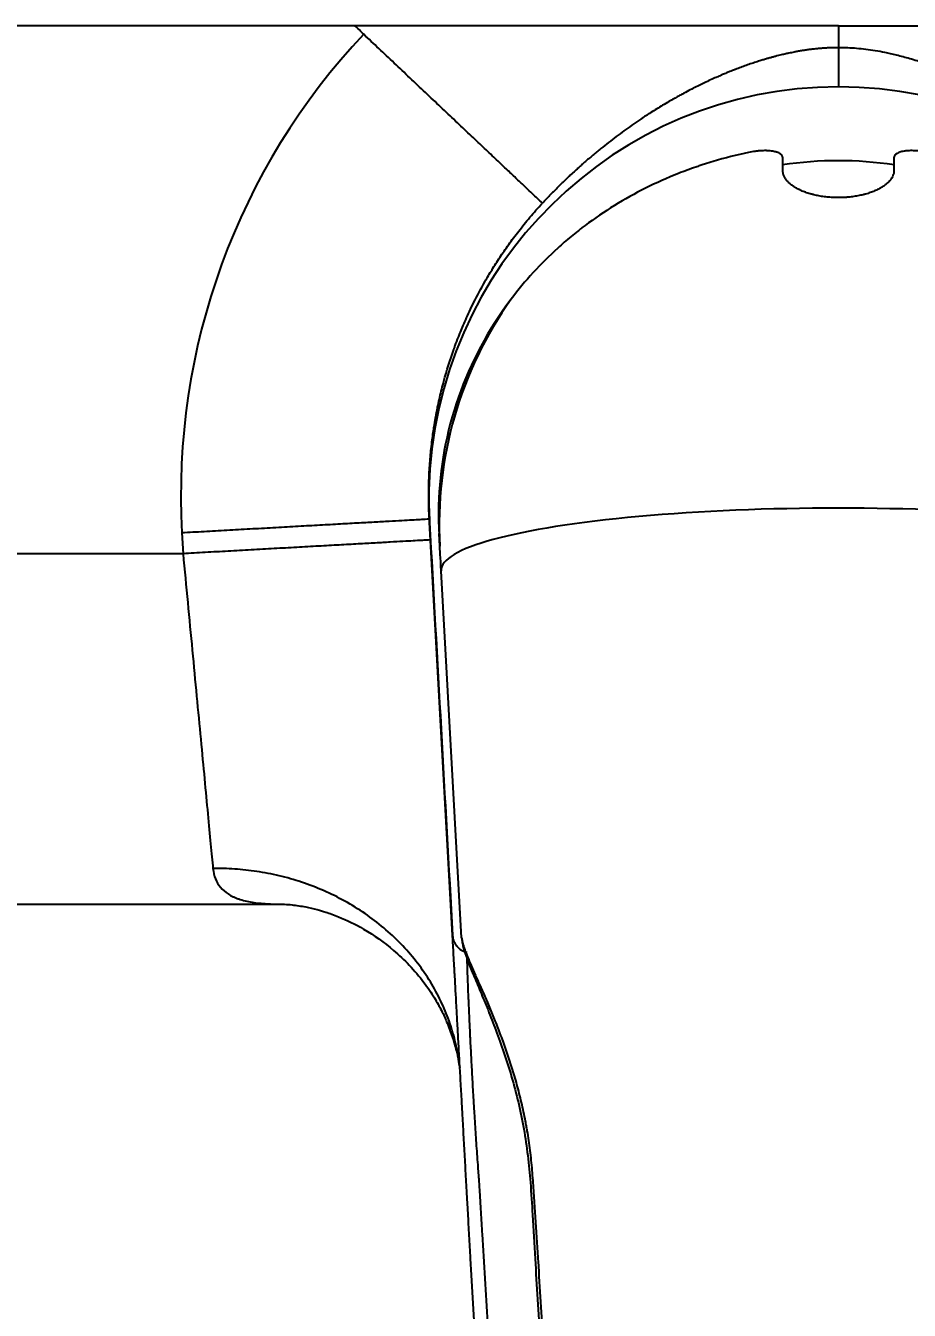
# Model space of a CAD drawing. Extents: x 0 to 1128, y 0 to 827.
# Drawn here: x 226 to 277.7, y 590.9 to 666.1 of the extents above; entities that cross this region are included whole.
import ezdxf

# ---------------------------------------------------------------- set-up
doc = ezdxf.new("R2010")
doc.units = 0
doc.header["$LTSCALE"] = 10
doc.header["$MEASUREMENT"] = 0
doc.header["$PDMODE"] = 3
doc.header["$PDSIZE"] = -10
doc.layers.get('0').update_dxf_attribs({"linetype": 'CONTINUOUS'})
doc.layers.get('DEFPOINTS').update_dxf_attribs({"linetype": 'CONTINUOUS'})
doc.layers.add('1', color=7, linetype='CONTINUOUS')
doc.styles.add('Daelim Dimension', font='')
doc.styles.get('Daelim Dimension').set_extended_font_data('나눔고딕')
doc.dimstyles.new('DEFAULT', dxfattribs={"dimscale": 2, "dimtxt": 2, "dimasz": 2, "dimexe": 0, "dimexo": 2, "dimgap": 1, "dimtad": 1, "dimdec": 1, "dimzin": 9, "dimdsep": 46, "dimtxsty": 'Daelim Dimension', "dimcen": 0.5, "dimclrd": 252, "dimclre": 252, "dimclrt": 3, "dimadec": 1, "dimazin": 0, "dimtfac": 1, "dimtdec": 1, "dimtix": 1, "dimtmove": 0, "dimatfit": 3, "dimfxl": 1, "dimtolj": 1, "dimtzin": 1, "dimlwd": 9, "dimlwe": 9, "dimarcsym": 0})

# ---------------------------------------------------------------- blocks, each defined once
blk = doc.blocks.new('*D23')
at = {"color": 5, "lineweight": 9, "ltscale": 0.5, "transparency": 16777216}
for p, q in [((183.975, 666.122), (150.883, 666.122)), ((150.883, 519.777), (150.883, 662.122)), ((269.569, 515.777), (150.883, 515.777))]:
    blk.add_line(p, q, dxfattribs=at)
at = {"color": 5, "ltscale": 0.5, "transparency": 16777216}
for points in [[(150.216, 662.122), (151.55, 662.122), (150.883, 666.122)], [(150.216, 519.777), (151.55, 519.777), (150.883, 515.777)]]:
    blk.add_solid(points, dxfattribs=at)
at = {"layer": 'DEFPOINTS', "color": 0, "ltscale": 0.5, "transparency": 16777216}
for p in [(150.883, 666.122), (187.975, 666.122), (273.569, 515.777)]:
    blk.add_point(p, dxfattribs=at)
at = {"color": 7, "lineweight": -3, "ltscale": 0.5, "transparency": 16777216, "insert": (143.454, 590.95), "char_height": 10, "attachment_point": 5, "rotation": 90, "style": 'Daelim Dimension'}
blk.add_mtext('\\A1;150', dxfattribs=at)

msp = doc.modelspace()

# ---------------------------------------------------------------- linework, layer by layer
at = {"layer": '1', "color": 7, "linetype": 'Continuous', "lineweight": -3}
for p, q in [((245.291, 666.122), (208.553, 666.122)), ((250.998, 612.896), (249.652, 637.059)), ((235.164, 636.439), (235.231, 635.224)), ((250.253, 635.672), (250.212, 636.406)), ((235.231, 635.224), (211.256, 635.224)), ((251.529, 612.751), (250.333, 634.23)), ((211.256, 614.722), (240.78, 614.722))]:
    msp.add_line(p, q, dxfattribs=at)
for centre, major_axis, ratio, start_param, end_param in [((273.559, 638.637), (0, 38.988), 0.986355, 0.806361, 1.627209), ((273.559, 638.41), (0, 24.135), 0.992104, 6.282752, 7.831908), ((273.579, 638.41), (0, 24.135), 0.992104, 4.734463, 6.283618), ((273.569, 636.233), (-22, 0), 0.999391, 4.563654, 4.861271), ((273.57, 636.935), (23.353, 0), 0.986356, 2.532147, 3.196479), ((273.57, 637.569), (23.392, 0), 0.934234, 2.529772, 3.119713), ((273.57, 634.262), (23.238, 0), 0.156112, 6.27449, 9.433473), ((250.65, 637.114), (0.998, 0.056), 0.035634, 3.141593, 3.153186), ((249.697, 654.232), (-70.453, 1264.854), 0.000789, 1.584331, 1.60344), ((251.996, 612.951), (0.998, 0.056), 0.035634, 3.141593, 3.172295), ((251.996, 612.951), (-0.998, -0.056), 0.951271, 0, 0.090082), ((251.996, 612.95), (0.999, 0), 0.999391, 3.197227, 3.281907)]:
    msp.add_ellipse(centre, major_axis=major_axis, ratio=ratio, start_param=start_param, end_param=end_param, dxfattribs=at)
for points, knots in [([(273.569, 666.122), (272.98, 666.122), (272.391, 666.122), (271.212, 666.122), (270.623, 666.122), (268.855, 666.122), (267.677, 666.122), (265.32, 666.122), (264.142, 666.122), (261.785, 666.122), (260.607, 666.122), (258.251, 666.122), (257.072, 666.122), (254.716, 666.122), (253.538, 666.122), (251.181, 666.122), (250.003, 666.122), (248.236, 666.122), (247.058, 666.122), (245.88, 666.122), (245.291, 666.122)], [0, 0, 0, 0, 0.0625, 0.0625, 0.125, 0.125, 0.25, 0.25, 0.375, 0.375, 0.5, 0.5, 0.625, 0.625, 0.75, 0.75, 0.875, 0.875, 0.9375, 1, 1, 1, 1]), ([(273.569, 666.122), (273.569, 666.103), (273.569, 666.084), (273.569, 666.047), (273.569, 665.991), (273.569, 665.937), (273.569, 665.83), (273.569, 665.762), (273.569, 665.631), (273.569, 665.568), (273.569, 665.449), (273.569, 665.392), (273.569, 665.231), (273.569, 665.135), (273.569, 664.967), (273.569, 664.895), (273.569, 664.835)], [0, 0, 0, 0, 0.03125, 0.03125, 0.0625, 0.125, 0.125, 0.25, 0.25, 0.375, 0.375, 0.5, 0.5, 0.75, 0.75, 1, 1, 1, 1]), ([(273.569, 666.122), (274.158, 666.122), (274.747, 666.122), (275.926, 666.122), (276.515, 666.122), (278.283, 666.122), (279.461, 666.122), (281.818, 666.122), (282.996, 666.122), (285.353, 666.122), (286.531, 666.122), (288.887, 666.122), (290.066, 666.122), (292.422, 666.122), (293.6, 666.122), (295.957, 666.122), (297.135, 666.122), (298.902, 666.122), (300.08, 666.122), (301.258, 666.122), (301.847, 666.122)], [0, 0, 0, 0, 0.0625, 0.0625, 0.125, 0.125, 0.25, 0.25, 0.375, 0.375, 0.5, 0.5, 0.625, 0.625, 0.75, 0.75, 0.875, 0.875, 0.9375, 1, 1, 1, 1]), ([(256.256, 655.734), (256.221, 655.768), (256.172, 655.814), (256.049, 655.93), (255.974, 656.001), (255.796, 656.17), (255.693, 656.267), (255.458, 656.489), (255.326, 656.614), (255.034, 656.891), (254.873, 657.042), (254.524, 657.372), (254.336, 657.55), (253.933, 657.932), (253.718, 658.135), (253.265, 658.563), (253.026, 658.789), (252.528, 659.26), (252.269, 659.505), (251.733, 660.012), (251.456, 660.274), (250.89, 660.81), (250.6, 661.084), (250.011, 661.641), (249.712, 661.924), (249.109, 662.494), (248.805, 662.782), (248.197, 663.357), (247.892, 663.645), (247.286, 664.218), (246.985, 664.504), (246.388, 665.068), (246.093, 665.347), (245.802, 665.622)], [0, 0, 0, 0, 0.0625, 0.0625, 0.125, 0.125, 0.1875, 0.1875, 0.25, 0.25, 0.3125, 0.3125, 0.375, 0.375, 0.4375, 0.4375, 0.5, 0.5, 0.5625, 0.5625, 0.625, 0.625, 0.6875, 0.6875, 0.75, 0.75, 0.8125, 0.8125, 0.875, 0.875, 0.9375, 0.9375, 1, 1, 1, 1]), ([(273.569, 664.835), (273.558, 664.835), (273.536, 664.835), (273.503, 664.835), (273.47, 664.835), (273.436, 664.834), (273.403, 664.834), (273.369, 664.833), (273.336, 664.833), (273.302, 664.832), (273.268, 664.831), (273.234, 664.83), (273.2, 664.829), (273.165, 664.828), (273.131, 664.827), (273.097, 664.826), (273.062, 664.825), (273.027, 664.823), (272.993, 664.822), (272.958, 664.82), (272.923, 664.818), (272.888, 664.816), (272.852, 664.814), (272.817, 664.812), (272.782, 664.81), (272.746, 664.808), (272.711, 664.805), (272.675, 664.803), (272.639, 664.8), (272.603, 664.797), (272.567, 664.795), (272.531, 664.792), (272.495, 664.789), (272.459, 664.785), (272.422, 664.782), (272.386, 664.779), (272.279, 664.769), (272.104, 664.75), (271.866, 664.721), (271.636, 664.688), (271.41, 664.653), (271.195, 664.616), (270.998, 664.579), (270.828, 664.545), (270.684, 664.515), (270.555, 664.487), (270.427, 664.458), (270.288, 664.426), (270.136, 664.389), (269.972, 664.348), (269.795, 664.301), (269.607, 664.25), (269.407, 664.193), (269.196, 664.131), (268.998, 664.07), (268.817, 664.013), (268.657, 663.961), (268.498, 663.908), (268.34, 663.854), (268.182, 663.798), (268.024, 663.742), (267.867, 663.684), (267.711, 663.626), (267.585, 663.578), (267.476, 663.535), (267.367, 663.492), (267.214, 663.432), (267.017, 663.352), (266.777, 663.251), (266.495, 663.129), (266.17, 662.984), (265.835, 662.829), (265.499, 662.667), (265.166, 662.501), (264.812, 662.318), (264.529, 662.168), (264.304, 662.045), (264.119, 661.943), (263.869, 661.802), (263.553, 661.62), (263.097, 661.348), (262.554, 661.01), (261.985, 660.636), (261.487, 660.295), (261.029, 659.968), (260.575, 659.633), (260.125, 659.288), (259.747, 658.988), (259.44, 658.736), (259.2, 658.537), (258.962, 658.334), (258.777, 658.174), (258.629, 658.044), (258.499, 657.93), (258.321, 657.77), (258.095, 657.564), (257.903, 657.386), (257.761, 657.251), (257.683, 657.178), (257.606, 657.104), (257.529, 657.03), (257.452, 656.956), (257.375, 656.881), (257.299, 656.806), (257.223, 656.731), (257.147, 656.656), (257.071, 656.58), (256.996, 656.504), (256.921, 656.428), (256.846, 656.352), (256.771, 656.276), (256.697, 656.199), (256.623, 656.122), (256.549, 656.045), (256.475, 655.968), (256.402, 655.89), (256.329, 655.812), (256.281, 655.76), (256.256, 655.734)], [0, 0, 0, 0, 0.00148, 0.002965, 0.004455, 0.005951, 0.007452, 0.008959, 0.010471, 0.011989, 0.013513, 0.015043, 0.016578, 0.01812, 0.019668, 0.021222, 0.022782, 0.024348, 0.025921, 0.0275, 0.029086, 0.030679, 0.032278, 0.033884, 0.035496, 0.037116, 0.038742, 0.040376, 0.042016, 0.043664, 0.045319, 0.046981, 0.04865, 0.050327, 0.052011, 0.053702, 0.055401, 0.066942, 0.078244, 0.089302, 0.100105, 0.111263, 0.121175, 0.129814, 0.137163, 0.143208, 0.1498, 0.157094, 0.165097, 0.173813, 0.183246, 0.1934, 0.204276, 0.215873, 0.228186, 0.237103, 0.246023, 0.25495, 0.263886, 0.272832, 0.281788, 0.290752, 0.299725, 0.308707, 0.312429, 0.318709, 0.327549, 0.338954, 0.352928, 0.369474, 0.388595, 0.410289, 0.428781, 0.448637, 0.469849, 0.492409, 0.4995, 0.510596, 0.525682, 0.544732, 0.567713, 0.608492, 0.643482, 0.671745, 0.699824, 0.727707, 0.755387, 0.782909, 0.797809, 0.812668, 0.82748, 0.842242, 0.847257, 0.855366, 0.86655, 0.880781, 0.898022, 0.902944, 0.907859, 0.912767, 0.917669, 0.922563, 0.927451, 0.932333, 0.937207, 0.942075, 0.946936, 0.951791, 0.956639, 0.961481, 0.966317, 0.971146, 0.97597, 0.980787, 0.985599, 0.990404, 0.995205, 1, 1, 1, 1]), ([(290.882, 655.734), (290.87, 655.746), (290.847, 655.771), (290.813, 655.808), (290.778, 655.845), (290.743, 655.883), (290.708, 655.92), (290.673, 655.957), (290.637, 655.994), (290.602, 656.031), (290.566, 656.069), (290.531, 656.106), (290.495, 656.144), (290.459, 656.181), (290.423, 656.218), (290.386, 656.256), (290.35, 656.293), (290.313, 656.331), (290.277, 656.368), (290.24, 656.406), (290.203, 656.443), (290.166, 656.481), (290.128, 656.519), (290.091, 656.556), (290.053, 656.594), (290.016, 656.632), (289.978, 656.669), (289.94, 656.707), (289.902, 656.745), (289.864, 656.783), (289.825, 656.82), (289.787, 656.858), (289.748, 656.896), (289.709, 656.934), (289.67, 656.972), (289.631, 657.009), (289.592, 657.047), (289.552, 657.085), (289.513, 657.123), (289.473, 657.161), (289.433, 657.199), (289.393, 657.237), (289.353, 657.275), (289.313, 657.313), (289.273, 657.351), (289.232, 657.389), (289.191, 657.427), (289.15, 657.465), (289.109, 657.503), (289.068, 657.541), (289.027, 657.579), (288.986, 657.617), (288.944, 657.655), (288.902, 657.693), (288.86, 657.731), (288.818, 657.769), (288.776, 657.807), (288.734, 657.845), (288.691, 657.883), (288.649, 657.921), (288.606, 657.959), (288.563, 657.997), (288.52, 658.035), (288.477, 658.073), (288.433, 658.111), (288.39, 658.149), (288.346, 658.187), (288.302, 658.225), (288.258, 658.263), (288.214, 658.301), (288.17, 658.339), (288.126, 658.377), (288.081, 658.415), (288.036, 658.453), (287.991, 658.491), (287.946, 658.529), (287.901, 658.567), (287.856, 658.605), (287.81, 658.643), (287.765, 658.681), (287.719, 658.719), (287.673, 658.757), (287.627, 658.794), (287.581, 658.832), (287.534, 658.87), (287.488, 658.908), (287.441, 658.946), (287.394, 658.983), (287.347, 659.021), (287.3, 659.059), (287.253, 659.097), (287.205, 659.134), (287.158, 659.172), (287.11, 659.21), (287.062, 659.247), (287.014, 659.285), (286.966, 659.322), (286.82, 659.436), (286.571, 659.626), (286.215, 659.89), (285.845, 660.157), (285.461, 660.426), (285.061, 660.697), (284.647, 660.968), (284.218, 661.239), (283.773, 661.509), (283.314, 661.778), (282.963, 661.975), (282.722, 662.106), (282.591, 662.177), (282.446, 662.254), (282.287, 662.338), (282.113, 662.428), (281.925, 662.524), (281.721, 662.625), (281.503, 662.732), (281.27, 662.843), (281.021, 662.958), (280.777, 663.069), (280.545, 663.171), (280.332, 663.262), (280.127, 663.348), (279.929, 663.429), (279.738, 663.505), (279.555, 663.576), (279.38, 663.643), (279.212, 663.706), (279.052, 663.764), (278.899, 663.818), (278.754, 663.869), (278.515, 663.95), (278.183, 664.058), (277.764, 664.185), (277.366, 664.296), (276.991, 664.393), (276.638, 664.476), (276.223, 664.565), (275.741, 664.654), (275.185, 664.735), (274.649, 664.792), (274.132, 664.826), (273.777, 664.835), (273.592, 664.835), (273.572, 664.835), (273.569, 664.835)], [0, 0, 0, 0, 0.002276, 0.004558, 0.006846, 0.00914, 0.01144, 0.013746, 0.016059, 0.018378, 0.020703, 0.023034, 0.025372, 0.027716, 0.030066, 0.032423, 0.034786, 0.037156, 0.039532, 0.041915, 0.044305, 0.046701, 0.049104, 0.051514, 0.05393, 0.056353, 0.058783, 0.06122, 0.063664, 0.066115, 0.068572, 0.071037, 0.073509, 0.075987, 0.078473, 0.080966, 0.083466, 0.085973, 0.088488, 0.091009, 0.093538, 0.096074, 0.098618, 0.101168, 0.103726, 0.106292, 0.108865, 0.111445, 0.114033, 0.116629, 0.119232, 0.121842, 0.12446, 0.127086, 0.129719, 0.13236, 0.135009, 0.137665, 0.140329, 0.143001, 0.145681, 0.148369, 0.151064, 0.153767, 0.156478, 0.159197, 0.161924, 0.164659, 0.167402, 0.170153, 0.172912, 0.175679, 0.178454, 0.181237, 0.184028, 0.186827, 0.189635, 0.192451, 0.195274, 0.198107, 0.200947, 0.203795, 0.206652, 0.209518, 0.212391, 0.215273, 0.218163, 0.221062, 0.223969, 0.226884, 0.229808, 0.23274, 0.235681, 0.23863, 0.241588, 0.244554, 0.247529, 0.250512, 0.271574, 0.293458, 0.31617, 0.339714, 0.364096, 0.389319, 0.415387, 0.442303, 0.470071, 0.498694, 0.505691, 0.513543, 0.52225, 0.531812, 0.542228, 0.5535, 0.565627, 0.578609, 0.592447, 0.60714, 0.622689, 0.635605, 0.648049, 0.66002, 0.671519, 0.682545, 0.693098, 0.703179, 0.712787, 0.721923, 0.730586, 0.738777, 0.746495, 0.771175, 0.794291, 0.815847, 0.835853, 0.85432, 0.87126, 0.899956, 0.926717, 0.951719, 0.97518, 0.997363, 0.999535, 1, 1, 1, 1]), ([(273.569, 664.835), (273.569, 664.654), (273.569, 664.474), (273.569, 663.71), (273.569, 663.127), (273.569, 662.545)], [0, 0, 0, 0, 0.236681, 0.236681, 1, 1, 1, 1]), ([(268.32, 658.702), (267.622, 658.556), (266.93, 658.381), (266.074, 658.125), (265.817, 658.045), (265.562, 657.961), (265.392, 657.905), (265.307, 657.876), (264.884, 657.729), (264.549, 657.605), (263.56, 657.212), (262.917, 656.925), (261.667, 656.298), (261.058, 655.96), (259.877, 655.231), (259.303, 654.84), (258.678, 654.371), (258.608, 654.319), (258.471, 654.213), (258.265, 654.054), (257.795, 653.675), (257.406, 653.339), (256.648, 652.651), (255.687, 651.695), (254.826, 650.659), (254.422, 650.12)], [0, 0, 0, 0, 0.125, 0.125, 0.15625, 0.171875, 0.171875, 0.1875, 0.1875, 0.25, 0.25, 0.375, 0.375, 0.5, 0.5, 0.625, 0.625, 0.640625, 0.640625, 0.65625, 0.6875, 0.75, 0.75, 0.875, 1, 1, 1, 1]), ([(270.32, 658.369), (270.32, 658.394), (270.317, 658.418), (270.304, 658.464), (270.284, 658.508), (270.252, 658.549), (270.227, 658.574), (270.222, 658.579), (270.212, 658.588), (270.206, 658.593), (270.189, 658.607), (270.177, 658.616), (270.113, 658.66), (270.051, 658.69), (269.959, 658.722), (269.94, 658.728), (269.901, 658.74), (269.88, 658.745), (269.817, 658.76), (269.773, 658.769), (269.635, 658.792), (269.534, 658.802), (269.398, 658.808), (269.37, 658.809), (269.314, 658.81), (269.286, 658.81), (269.2, 658.809), (269.083, 658.805), (268.961, 658.796), (268.868, 658.788), (268.837, 658.784), (268.774, 658.777), (268.742, 658.773), (268.581, 658.752), (268.452, 658.73), (268.32, 658.702)], [0, 0, 0, 0, 0.0625, 0.0625, 0.125, 0.1875, 0.1875, 0.203125, 0.203125, 0.21875, 0.21875, 0.25, 0.25, 0.375, 0.375, 0.40625, 0.40625, 0.4375, 0.4375, 0.5, 0.5, 0.625, 0.625, 0.65625, 0.65625, 0.6875, 0.6875, 0.75, 0.8125, 0.8125, 0.84375, 0.84375, 0.875, 0.875, 1, 1, 1, 1]), ([(278.82, 658.702), (278.689, 658.73), (278.56, 658.752), (278.37, 658.777), (278.307, 658.784), (278.214, 658.793), (278.183, 658.796), (278.121, 658.8), (278.09, 658.802), (277.94, 658.81), (277.826, 658.811), (277.664, 658.805), (277.611, 658.801), (277.548, 658.795), (277.535, 658.793), (277.51, 658.791), (277.473, 658.786), (277.437, 658.781), (277.322, 658.762), (277.238, 658.742), (277.147, 658.71), (277.129, 658.703), (277.094, 658.689), (277.078, 658.682), (277.031, 658.659), (277.002, 658.643), (276.926, 658.591), (276.887, 658.552), (276.854, 658.498), (276.848, 658.487), (276.838, 658.464), (276.834, 658.453), (276.824, 658.418), (276.82, 658.394), (276.82, 658.369)], [0, 0, 0, 0, 0.125, 0.125, 0.1875, 0.1875, 0.21875, 0.21875, 0.25, 0.25, 0.375, 0.375, 0.4375, 0.4375, 0.453125, 0.453125, 0.46875, 0.5, 0.5, 0.625, 0.625, 0.65625, 0.65625, 0.6875, 0.6875, 0.75, 0.75, 0.875, 0.875, 0.90625, 0.90625, 0.9375, 0.9375, 1, 1, 1, 1]), ([(276.82, 657.642), (276.82, 657.593), (276.811, 657.496), (276.768, 657.351), (276.72, 657.256), (276.677, 657.185), (276.654, 657.149), (276.628, 657.114), (276.61, 657.091), (276.601, 657.079), (276.554, 657.021), (276.511, 656.975), (276.417, 656.886), (276.366, 656.843), (276.255, 656.758), (276.194, 656.716), (276.097, 656.656), (276.064, 656.636), (275.995, 656.597), (275.959, 656.577), (275.849, 656.521), (275.695, 656.449), (275.527, 656.384), (275.351, 656.324), (275.26, 656.295), (275.141, 656.262), (275.117, 656.256), (275.069, 656.243), (275.044, 656.237), (274.97, 656.219), (274.92, 656.207), (274.77, 656.174), (274.564, 656.136), (274.352, 656.108), (274.189, 656.091), (274.107, 656.083), (274.024, 656.077), (273.968, 656.074), (273.94, 656.072), (273.801, 656.065), (273.578, 656.059), (273.356, 656.064), (273.19, 656.073), (273.107, 656.078), (273.024, 656.085), (272.969, 656.09), (272.941, 656.092), (272.804, 656.106), (272.697, 656.12), (272.487, 656.153), (272.384, 656.172), (272.233, 656.204), (272.158, 656.221), (272.084, 656.24), (272.036, 656.252), (272.012, 656.259), (271.892, 656.292), (271.8, 656.32), (271.623, 656.381), (271.538, 656.413), (271.416, 656.465), (271.357, 656.491), (271.299, 656.518), (271.261, 656.537), (271.243, 656.546), (271.15, 656.593), (271.081, 656.632), (270.951, 656.713), (270.83, 656.796), (270.726, 656.884), (270.655, 656.951), (270.632, 656.974), (270.589, 657.02), (270.569, 657.043), (270.512, 657.112), (270.446, 657.206), (270.398, 657.301), (270.369, 657.373), (270.36, 657.397), (270.346, 657.446), (270.34, 657.471), (270.325, 657.544), (270.32, 657.593), (270.32, 657.642)], [0, 0, 0, 0, 0.03125, 0.0625, 0.09375, 0.09375, 0.109375, 0.117187, 0.117187, 0.125, 0.125, 0.15625, 0.15625, 0.1875, 0.1875, 0.21875, 0.21875, 0.234375, 0.234375, 0.25, 0.25, 0.28125, 0.3125, 0.3125, 0.34375, 0.34375, 0.351562, 0.351562, 0.359375, 0.359375, 0.375, 0.375, 0.40625, 0.4375, 0.4375, 0.453125, 0.460937, 0.460937, 0.46875, 0.46875, 0.5, 0.53125, 0.53125, 0.546875, 0.554687, 0.554687, 0.5625, 0.5625, 0.59375, 0.59375, 0.625, 0.625, 0.640625, 0.648437, 0.648437, 0.65625, 0.65625, 0.6875, 0.6875, 0.71875, 0.71875, 0.734375, 0.742187, 0.742187, 0.75, 0.75, 0.78125, 0.78125, 0.8125, 0.84375, 0.84375, 0.859375, 0.859375, 0.875, 0.875, 0.90625, 0.9375, 0.9375, 0.953125, 0.953125, 0.96875, 0.96875, 1, 1, 1, 1]), ([(249.641, 637.246), (249.629, 637.461), (249.619, 637.694), (249.605, 638.194), (249.601, 638.46), (249.604, 639.027), (249.609, 639.327), (249.634, 639.96), (249.653, 640.293), (249.681, 640.642), (249.681, 640.643), (249.681, 640.643), (249.681, 640.644), (249.681, 640.645), (249.681, 640.648), (249.682, 640.654), (249.683, 640.665), (249.684, 640.688), (249.688, 640.733), (249.695, 640.823), (249.711, 640.999), (249.725, 641.143), (249.753, 641.422), (249.773, 641.597), (249.833, 642.085), (249.874, 642.363), (249.946, 642.827), (249.979, 643.013), (250.029, 643.292), (250.047, 643.386), (250.056, 643.434), (250.056, 643.434), (250.056, 643.434), (250.056, 643.435), (250.056, 643.435), (250.056, 643.436), (250.057, 643.438), (250.058, 643.443), (250.059, 643.451), (250.063, 643.469), (250.069, 643.503), (250.083, 643.573), (250.11, 643.712), (250.167, 643.989), (250.289, 644.541), (250.564, 645.638), (250.854, 646.563), (251.071, 647.171), (251.071, 647.171), (251.071, 647.171), (251.071, 647.171), (251.071, 647.171), (251.071, 647.171), (251.071, 647.172), (251.071, 647.172), (251.071, 647.173), (251.072, 647.175), (251.074, 647.179), (251.077, 647.188), (251.083, 647.206), (251.098, 647.246), (251.112, 647.286), (251.144, 647.373), (251.168, 647.441), (251.255, 647.674), (251.33, 647.869), (251.517, 648.335), (251.63, 648.606), (251.903, 649.22), (252.063, 649.563), (252.438, 650.317), (252.655, 650.726), (253.03, 651.385), (253.298, 651.838), (253.602, 652.318), (253.927, 652.81), (254.1, 653.061), (254.467, 653.574), (254.662, 653.836), (255.075, 654.367), (255.293, 654.637), (255.755, 655.182), (255.999, 655.457), (256.256, 655.734)], [0, 0, 0, 0, 0.03125, 0.03125, 0.0625, 0.0625, 0.09375, 0.09375, 0.125, 0.125, 0.125015, 0.125015, 0.125031, 0.125061, 0.125122, 0.125244, 0.125488, 0.125977, 0.126953, 0.128906, 0.132812, 0.140625, 0.140625, 0.15625, 0.15625, 0.1875, 0.1875, 0.21875, 0.21875, 0.25, 0.25, 0.250015, 0.250015, 0.250031, 0.250061, 0.250122, 0.250244, 0.250488, 0.250977, 0.251953, 0.253906, 0.257812, 0.265625, 0.28125, 0.3125, 0.375, 0.5, 0.5, 0.500008, 0.500008, 0.500015, 0.500031, 0.500061, 0.500122, 0.500244, 0.500488, 0.500977, 0.501953, 0.503906, 0.507812, 0.515625, 0.53125, 0.53125, 0.5625, 0.5625, 0.625, 0.625, 0.6875, 0.6875, 0.75, 0.75, 0.8125, 0.8125, 0.84375, 0.875, 0.875, 0.90625, 0.90625, 0.9375, 0.9375, 0.96875, 0.96875, 1, 1, 1, 1]), ([(250.184, 638.047), (250.178, 637.783), (250.177, 637.514), (250.186, 636.967), (250.196, 636.689), (250.212, 636.406)], [0, 0, 0, 0, 0.5, 0.5, 1, 1, 1, 1]), ([(249.641, 637.246), (249.641, 637.246), (249.622, 637.244), (249.543, 637.24), (249.483, 637.237), (249.317, 637.227), (249.211, 637.222), (248.954, 637.207), (248.801, 637.199), (248.448, 637.179), (248.248, 637.168), (247.8, 637.143), (247.552, 637.129), (247.011, 637.099), (246.718, 637.083), (246.089, 637.048), (245.754, 637.029), (245.048, 636.99), (244.676, 636.969), (243.902, 636.926), (243.5, 636.903), (242.672, 636.857), (242.247, 636.834), (241.38, 636.785), (240.938, 636.761), (240.047, 636.711), (239.598, 636.686), (238.697, 636.636), (238.246, 636.611), (237.35, 636.561), (236.905, 636.536), (236.025, 636.487), (235.59, 636.463), (235.164, 636.439)], [0, 0, 0, 0, 0.062437, 0.062437, 0.124941, 0.124941, 0.187445, 0.187445, 0.249949, 0.249949, 0.312454, 0.312454, 0.374958, 0.374958, 0.437462, 0.437462, 0.499966, 0.499966, 0.56247, 0.56247, 0.624975, 0.624975, 0.687479, 0.687479, 0.749983, 0.749983, 0.812487, 0.812487, 0.874992, 0.874992, 0.937496, 0.937496, 1, 1, 1, 1]), ([(249.709, 636.03), (249.709, 636.03), (249.69, 636.029), (249.611, 636.025), (249.55, 636.021), (249.384, 636.012), (249.279, 636.006), (249.021, 635.992), (248.869, 635.983), (248.516, 635.964), (248.316, 635.952), (247.868, 635.927), (247.62, 635.914), (247.079, 635.884), (246.785, 635.867), (246.157, 635.832), (245.822, 635.814), (245.115, 635.774), (244.744, 635.753), (243.97, 635.71), (243.568, 635.688), (242.74, 635.642), (242.314, 635.618), (241.448, 635.57), (241.006, 635.545), (240.115, 635.496), (239.665, 635.471), (238.765, 635.42), (238.314, 635.395), (237.418, 635.345), (236.972, 635.321), (236.092, 635.272), (235.658, 635.247), (235.231, 635.224)], [0, 0, 0, 0, 0.062324, 0.062324, 0.124835, 0.124835, 0.187347, 0.187347, 0.249859, 0.249859, 0.312371, 0.312371, 0.374882, 0.374882, 0.437394, 0.437394, 0.499906, 0.499906, 0.562418, 0.562418, 0.624929, 0.624929, 0.687441, 0.687441, 0.749953, 0.749953, 0.812465, 0.812465, 0.874976, 0.874976, 0.937488, 0.937488, 1, 1, 1, 1]), ([(235.231, 635.224), (235.413, 633.315), (235.594, 631.411), (235.943, 627.747), (236.11, 625.988), (236.418, 622.752), (236.557, 621.281), (236.8, 618.728), (236.903, 617.646), (236.983, 616.808)], [0, 0, 0, 0, 0.25, 0.25, 0.5, 0.5, 0.75, 0.75, 1, 1, 1, 1]), ([(251.403, 605.263), (251.386, 605.416), (251.365, 605.569), (251.282, 606.106), (251.204, 606.491), (251.003, 607.265), (250.882, 607.652), (250.595, 608.424), (250.43, 608.808), (250.055, 609.567), (249.845, 609.942), (249.382, 610.677), (249.128, 611.036), (248.58, 611.734), (248.285, 612.072), (247.656, 612.721), (247.323, 613.032), (246.624, 613.623), (246.257, 613.902), (245.497, 614.425), (245.103, 614.668), (244.293, 615.117), (243.878, 615.322), (243.033, 615.692), (242.603, 615.856), (241.736, 616.146), (241.299, 616.27), (240.423, 616.479), (239.985, 616.564), (239.113, 616.695), (238.68, 616.742), (237.823, 616.801), (237.399, 616.812), (236.983, 616.808)], [0, 0, 0, 0, 0.026164, 0.026164, 0.091086, 0.091086, 0.156009, 0.156009, 0.220931, 0.220931, 0.285853, 0.285853, 0.350776, 0.350776, 0.415698, 0.415698, 0.480621, 0.480621, 0.545543, 0.545543, 0.610465, 0.610465, 0.675388, 0.675388, 0.74031, 0.74031, 0.805233, 0.805233, 0.870155, 0.870155, 0.935078, 0.935078, 1, 1, 1, 1]), ([(236.983, 616.808), (237.025, 616.368), (237.169, 616.001), (237.545, 615.556), (237.697, 615.426), (237.964, 615.255), (238.108, 615.176), (238.293, 615.095), (238.377, 615.063), (238.433, 615.042), (238.462, 615.031), (238.723, 614.941), (238.984, 614.877), (239.414, 614.806), (239.638, 614.777), (239.916, 614.752), (240.039, 614.744), (240.121, 614.739), (240.162, 614.737), (240.387, 614.726), (240.576, 614.722), (240.772, 614.722)], [0, 0, 0, 0, 0.305565, 0.305565, 0.458348, 0.458348, 0.534739, 0.572935, 0.592032, 0.592032, 0.61113, 0.61113, 0.763913, 0.763913, 0.840304, 0.8785, 0.897597, 0.897597, 0.916695, 0.916695, 1, 1, 1, 1]), ([(240.771, 614.722), (241.026, 614.725), (241.535, 614.695), (242.337, 614.577), (243.011, 614.42), (243.523, 614.27), (243.937, 614.129), (244.669, 613.851), (245.931, 613.24), (247.336, 612.245), (248.491, 611.149), (249.303, 610.195), (249.922, 609.285), (250.304, 608.6), (250.529, 608.128), (250.671, 607.792), (250.858, 607.326), (251.079, 606.684), (251.291, 605.895), (251.384, 605.401), (251.415, 605.153)], [0, 0, 0, 0, 0.075563, 0.138421, 0.187422, 0.221659, 0.245386, 0.270712, 0.360704, 0.47291, 0.537318, 0.604591, 0.662705, 0.710374, 0.736811, 0.760708, 0.796768, 0.848944, 0.91682, 1, 1, 1, 1]), ([(255.442, 533.107), (255.344, 534.872), (255.245, 536.637), (255.049, 540.166), (254.951, 541.931), (254.656, 547.225), (254.459, 550.754), (253.869, 561.343), (253.476, 568.401), (252.985, 577.225), (252.886, 578.99), (252.69, 582.519), (252.591, 584.284), (252.395, 587.813), (252.297, 589.578), (252.149, 592.225), (252.1, 593.107), (252.026, 594.431), (251.989, 595.092), (251.952, 595.754), (251.928, 596.195), (251.916, 596.416), (251.891, 596.857), (251.873, 597.188), (251.854, 597.519), (251.842, 597.739), (251.836, 597.85), (251.817, 598.181), (251.805, 598.401), (251.781, 598.841), (251.768, 599.061), (251.732, 599.718), (251.683, 600.588), (251.635, 601.447), (251.6, 602.087), (251.588, 602.3), (251.57, 602.618), (251.564, 602.723), (251.555, 602.882), (251.553, 602.934), (251.547, 603.04), (251.52, 603.512), (251.495, 603.973), (251.45, 604.775), (251.428, 605.168), (251.385, 605.936), (251.364, 606.311), (251.334, 606.861), (251.324, 607.042), (251.309, 607.31), (251.304, 607.399), (251.296, 607.531), (251.294, 607.575), (251.289, 607.663), (251.267, 608.054), (251.246, 608.429), (251.193, 609.385), (251.161, 609.969), (251.124, 610.628), (251.117, 610.757), (251.106, 610.944), (251.103, 611.006), (251.096, 611.127), (251.093, 611.187), (251.077, 611.479), (251.064, 611.697), (251.042, 612.097), (251.032, 612.28), (251.018, 612.53), (251.014, 612.609), (251.007, 612.721), (251.005, 612.757), (251.002, 612.81), (251.001, 612.827), (251, 612.862), (250.999, 612.879), (250.998, 612.896)], [0, 0, 0, 0, 0.0625, 0.0625, 0.125, 0.125, 0.25, 0.25, 0.5, 0.5, 0.5625, 0.5625, 0.625, 0.625, 0.6875, 0.6875, 0.71875, 0.71875, 0.734375, 0.742188, 0.742188, 0.75, 0.75, 0.757813, 0.761719, 0.761719, 0.765625, 0.765625, 0.773438, 0.773438, 0.78125, 0.78125, 0.796875, 0.8125, 0.8125, 0.820313, 0.820313, 0.824219, 0.824219, 0.826172, 0.826172, 0.828125, 0.84375, 0.84375, 0.859375, 0.859375, 0.875, 0.875, 0.882813, 0.882813, 0.886719, 0.886719, 0.888672, 0.888672, 0.890625, 0.90625, 0.90625, 0.9375, 0.9375, 0.945313, 0.945313, 0.949219, 0.949219, 0.953125, 0.953125, 0.96875, 0.96875, 0.984375, 0.984375, 0.992188, 0.992188, 0.996094, 0.996094, 0.998047, 0.998047, 1, 1, 1, 1]), ([(251.006, 612.811), (251.014, 612.756), (251.037, 612.65), (251.075, 612.549), (251.109, 612.475), (251.121, 612.451), (251.148, 612.403), (251.162, 612.38), (251.206, 612.312), (251.239, 612.269), (251.293, 612.209), (251.312, 612.19), (251.342, 612.161), (251.352, 612.152), (251.373, 612.134), (251.383, 612.125), (251.436, 612.083), (251.48, 612.052), (251.551, 612.012), (251.575, 612), (251.624, 611.977), (251.649, 611.966), (251.726, 611.938), (251.779, 611.923), (251.833, 611.914)], [0, 0, 0, 0, 0.125, 0.25, 0.25, 0.3125, 0.3125, 0.375, 0.375, 0.5, 0.5, 0.5625, 0.5625, 0.59375, 0.59375, 0.625, 0.625, 0.75, 0.75, 0.8125, 0.8125, 0.875, 0.875, 1, 1, 1, 1]), ([(251.529, 612.751), (251.533, 612.678), (251.548, 612.591), (251.579, 612.465), (251.586, 612.439), (251.601, 612.386), (251.609, 612.358), (251.634, 612.273), (251.654, 612.213), (251.718, 612.025), (251.77, 611.889), (251.888, 611.593), (251.955, 611.433), (252.102, 611.091), (252.182, 610.908), (252.311, 610.615), (252.356, 610.515), (252.424, 610.359), (252.448, 610.307), (252.495, 610.2), (252.518, 610.146), (252.638, 609.875), (252.738, 609.648), (252.943, 609.175), (253.048, 608.929), (253.262, 608.418), (253.371, 608.154), (253.59, 607.605), (253.701, 607.321), (253.866, 606.88), (253.922, 606.73), (253.99, 606.54), (254.004, 606.501), (254.031, 606.425), (254.072, 606.309), (254.113, 606.193), (254.248, 605.803), (254.353, 605.484), (254.556, 604.831), (254.654, 604.498), (254.842, 603.816), (254.931, 603.468), (255.098, 602.756), (255.177, 602.393), (255.267, 601.929), (255.284, 601.835), (255.319, 601.648), (255.335, 601.553), (255.384, 601.269), (255.446, 600.888), (255.499, 600.504), (255.547, 600.117), (255.568, 599.923), (255.627, 599.339), (255.659, 598.946), (255.716, 598.158), (255.742, 597.763), (255.781, 597.171), (255.794, 596.973), (255.82, 596.578), (255.833, 596.381), (255.859, 595.986), (255.872, 595.788), (255.898, 595.393), (255.911, 595.196), (255.95, 594.603), (255.975, 594.208), (256.05, 593.022), (256.099, 592.231), (256.194, 590.648), (256.241, 589.857), (256.335, 588.273), (256.427, 586.69), (256.519, 585.106), (256.611, 583.522), (256.657, 582.73), (256.888, 578.771), (257.074, 575.605), (257.451, 569.272), (257.64, 566.105), (258.214, 556.608), (258.604, 550.277), (259.004, 543.949)], [0, 0, 0, 0, 0.015625, 0.015625, 0.019531, 0.019531, 0.023437, 0.023437, 0.03125, 0.03125, 0.046875, 0.046875, 0.0625, 0.0625, 0.078125, 0.078125, 0.085937, 0.085937, 0.089844, 0.089844, 0.09375, 0.09375, 0.109375, 0.109375, 0.125, 0.125, 0.140625, 0.140625, 0.15625, 0.15625, 0.164062, 0.164062, 0.166016, 0.166016, 0.167969, 0.171875, 0.171875, 0.1875, 0.1875, 0.203125, 0.203125, 0.21875, 0.21875, 0.234375, 0.234375, 0.238281, 0.238281, 0.242187, 0.242187, 0.25, 0.257812, 0.257812, 0.265625, 0.265625, 0.28125, 0.28125, 0.296875, 0.296875, 0.304687, 0.304687, 0.3125, 0.3125, 0.320312, 0.320312, 0.328125, 0.328125, 0.34375, 0.34375, 0.375, 0.375, 0.40625, 0.40625, 0.4375, 0.46875, 0.46875, 0.5, 0.5, 0.625, 0.625, 0.75, 0.75, 1, 1, 1, 1]), ([(251.547, 612.645), (251.553, 612.567), (251.58, 612.33), (251.693, 611.94), (251.91, 611.329), (252.233, 610.543), (252.626, 609.611), (253.069, 608.545), (253.538, 607.351), (254.01, 606.038), (254.459, 604.623), (254.856, 603.129), (255.181, 601.589), (255.408, 600.014), (255.567, 598.329), (255.693, 596.31), (255.865, 593.235), (256.216, 587.619), (256.94, 574.694), (257.841, 559.575), (258.578, 547.64), (258.816, 543.85)], [0, 0, 0, 0, 0.008292, 0.025643, 0.047583, 0.070416, 0.093613, 0.116742, 0.139995, 0.16337, 0.186623, 0.209502, 0.231827, 0.253423, 0.27471, 0.299833, 0.333974, 0.397178, 0.524001, 0.84881, 1, 1, 1, 1]), ([(251.837, 611.577), (251.837, 611.534), (251.838, 611.49), (251.843, 611.271), (251.848, 611.079), (251.858, 610.765), (251.862, 610.656), (251.868, 610.485), (251.87, 610.427), (251.873, 610.339), (251.874, 610.309), (251.876, 610.248), (251.886, 609.976), (251.898, 609.684), (251.921, 609.137), (251.933, 608.848), (251.96, 608.243), (251.974, 607.926), (251.997, 607.429), (252.005, 607.26), (252.017, 607), (252.021, 606.913), (252.03, 606.737), (252.034, 606.648), (252.056, 606.203), (252.075, 605.837), (252.114, 605.088), (252.135, 604.704), (252.179, 603.917), (252.203, 603.515), (252.233, 603.001), (252.24, 602.897), (252.252, 602.689), (252.259, 602.585), (252.278, 602.271), (252.292, 602.061), (252.332, 601.429), (252.36, 601.006), (252.418, 600.154), (252.448, 599.727), (252.488, 599.189), (252.496, 599.082), (252.512, 598.866), (252.519, 598.759), (252.542, 598.435), (252.557, 598.218), (252.577, 597.894), (252.584, 597.786), (252.597, 597.569), (252.616, 597.245), (252.636, 596.921), (252.662, 596.488), (252.675, 596.272), (252.701, 595.839), (252.767, 594.758), (252.831, 593.677), (252.933, 591.947), (253.086, 589.352), (253.237, 586.757), (253.438, 583.296), (253.537, 581.566), (253.737, 578.106), (253.836, 576.376), (254.134, 571.185), (254.333, 567.724), (254.73, 560.803), (254.928, 557.343), (255.324, 550.422), (255.522, 546.962), (255.82, 541.771), (255.919, 540.041), (256.117, 536.58), (256.216, 534.85), (256.315, 533.12)], [0, 0, 0, 0, 0.004094, 0.004094, 0.019902, 0.019902, 0.027806, 0.027806, 0.031758, 0.031758, 0.033734, 0.033734, 0.03571, 0.051518, 0.051518, 0.067326, 0.067326, 0.083134, 0.083134, 0.091038, 0.091038, 0.09499, 0.09499, 0.098942, 0.098942, 0.11475, 0.11475, 0.130558, 0.130558, 0.146367, 0.146367, 0.150319, 0.150319, 0.154271, 0.154271, 0.162175, 0.162175, 0.177983, 0.177983, 0.193791, 0.193791, 0.197743, 0.197743, 0.201695, 0.201695, 0.209599, 0.209599, 0.213551, 0.213551, 0.217503, 0.225407, 0.225407, 0.233311, 0.233311, 0.241215, 0.272831, 0.272831, 0.304447, 0.367679, 0.367679, 0.430911, 0.430911, 0.494143, 0.494143, 0.620607, 0.620607, 0.747072, 0.747072, 0.873536, 0.873536, 0.936768, 0.936768, 1, 1, 1, 1])]:
    msp.add_open_spline(points, degree=3, knots=knots, dxfattribs=at)
for points in [[(245.802, 665.622), (245.632, 665.789), (245.462, 665.956), (245.291, 666.122)], [(270.32, 657.642), (270.32, 657.905), (270.32, 658.147), (270.32, 658.369)], [(276.82, 658.369), (276.82, 658.147), (276.82, 657.905), (276.82, 657.642)], [(249.62, 638.942), (249.606, 638.314), (249.617, 637.686), (249.652, 637.058)], [(249.652, 637.059), (249.617, 637.686), (249.606, 638.314), (249.62, 638.942)], [(250.333, 634.23), (250.292, 634.962), (250.26, 635.548), (250.253, 635.672)]]:
    msp.add_open_spline(points, degree=3, dxfattribs=at)

# ---------------------------------------------------------------- dimensions: what is measured, and where the dimension line sits
at = {"color": 5, "lineweight": -3, "ltscale": 0.5}
dim = msp.add_linear_dim(base=(150.883, 666.122), p1=(273.569, 515.777), p2=(187.975, 666.122), angle=90, text='150', dimstyle='DEFAULT', override={"dimtxt": 5, "dimclrd": 5, "dimclre": 5, "dimclrt": 7}, dxfattribs=at)
dim.commit()
dim.dimension.update_dxf_attribs({"geometry": '*D23', "text_midpoint": (143.454, 590.95)})

doc.saveas('drawing.dxf')
